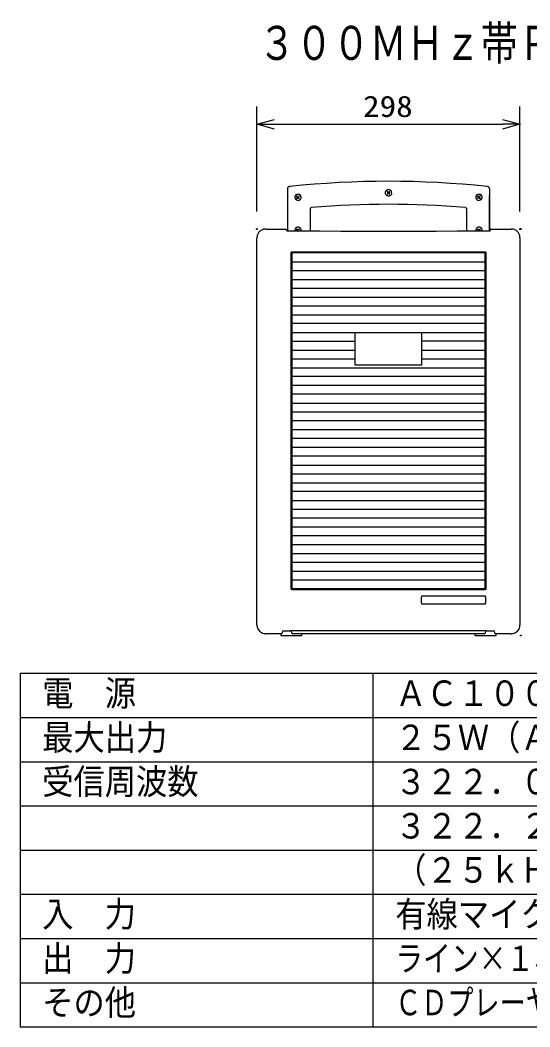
# Model space of a CAD drawing. Units: millimetres, scale not verified. Extents: x -63 to 62, y -57 to 57.
# Drawn here: x -62.7 to -4.9, y -56.5 to 57.4 of the extents above; entities that cross this region are included whole.
import ezdxf
from ezdxf.enums import TextEntityAlignment as Align

# ---------------------------------------------------------------- set-up
doc = ezdxf.new("R2010")
doc.units = ezdxf.units.MM
doc.header["$LTSCALE"] = 0.190277
doc.header["$PDMODE"] = 32
doc.header["$PDSIZE"] = 0.0951
for name, color, linetype in [('0-0_MOJI1', 2, 'Continuous'), ('0-2_GAIKEI', 1, 'Continuous'), ('0-3_WAKU', 7, 'Continuous')]:
    doc.layers.add(name, color=color, linetype=linetype)
doc.styles.add('ＭＳ ゴシック', font='')
doc.styles.get('ＭＳ ゴシック').set_extended_font_data('MS Gothic')

# ---------------------------------------------------------------- blocks, each defined once
blk = doc.blocks.new('_OPEN30')
at = {"layer": '0-3_WAKU'}
blk.add_line((0, 0), (-1, 0), dxfattribs=at)
blk.add_lwpolyline([(-1, 0.26795), (0, 0), (-1, -0.26795)], dxfattribs=at)

msp = doc.modelspace()

# ---------------------------------------------------------------- linework, layer by layer
at = {"layer": '0-2_GAIKEI', "color": 3}
for p, q in [((-35.8681, 35.7633), (-35.8681, 47.6174)), ((-6.0682, 35.7633), (-6.0682, 47.6174)), ((-33.8681, 45.6174), (-8.0682, 45.6174))]:
    msp.add_line(p, q, dxfattribs=at)
at = {"layer": '0-2_GAIKEI', "color": 7}
for p, q in [((-32.4181, 38.2822), (-32.4181, 33.5702)), ((-9.5182, 38.2822), (-9.5182, 33.5702)), ((-9.5182, 33.5702), (-9.5182, 37.573)), ((-29.8181, 33.5497), (-29.8181, 36.0533)), ((-12.1182, 36.0533), (-12.1182, 33.5497)), ((-34.8695, 33.7682), (-32.6029, 33.7682)), ((-32.4909, 33.5819), (-32.5512, 33.763)), ((-9.3851, 33.763), (-9.4454, 33.5819)), ((-9.3334, 33.7682), (-7.0668, 33.7682)), ((-35.8681, -11.0318), (-35.8681, 32.7696)), ((-6.0682, 32.7696), (-6.0682, -11.0318)), ((-33.0659, -12.0318), (-34.8668, -12.0318)), ((-33.1786, -12.0318), (-33.1706, -12.1844)), ((-33.1207, -12.2318), (-30.8156, -12.2318)), ((-32.9685, -11.726), (-33.0659, -12.0265)), ((-31.8704, -12.0265), (-31.9678, -11.726)), ((-10.0659, -12.0318), (-31.8704, -12.0318)), ((-30.7657, -12.1844), (-30.7577, -12.0318)), ((-11.1786, -12.0318), (-11.1706, -12.1844)), ((-11.1207, -12.2318), (-8.8156, -12.2318)), ((-9.9685, -11.726), (-10.0659, -12.0265)), ((-8.8704, -12.0265), (-8.9678, -11.726)), ((-7.0695, -12.0318), (-8.8704, -12.0318)), ((-8.7657, -12.1844), (-8.7577, -12.0318))]:
    msp.add_line(p, q, dxfattribs=at)
at = {"layer": '0-2_GAIKEI'}
for p, q in [((-20.8795, 37.911), (-20.8947, 37.8691)), ((-20.8947, 37.8691), (-20.8795, 37.8272)), ((-20.8795, 37.911), (-20.817, 37.9758)), ((-20.817, 37.7625), (-20.8795, 37.8272)), ((-31.1295, 37.4109), (-31.1447, 37.369)), ((-31.1447, 37.369), (-31.1295, 37.3271)), ((-31.1295, 37.4109), (-31.067, 37.4757)), ((-31.067, 37.2624), (-31.1295, 37.3271)), ((-10.6295, 37.4109), (-10.6448, 37.369)), ((-10.6448, 37.369), (-10.6295, 37.3271)), ((-10.6295, 37.4109), (-10.567, 37.4757)), ((-10.567, 37.2624), (-10.6295, 37.3271)), ((-31.1295, 33.661), (-31.1447, 33.6191)), ((-31.1447, 33.6191), (-31.1295, 33.5772)), ((-31.1295, 33.661), (-31.067, 33.7258)), ((-31.109, 33.556), (-31.1295, 33.5772)), ((-10.6295, 33.661), (-10.6448, 33.6191)), ((-10.6448, 33.6191), (-10.6295, 33.5772)), ((-10.6295, 33.661), (-10.567, 33.7258)), ((-10.6101, 33.5571), (-10.6295, 33.5772)), ((-31.9902, -6.9318), (-31.9902, 31.0682)), ((-10.0472, 31.0875), (-31.8891, 31.0875)), ((-31.8891, -6.9318), (-31.8891, 31.0875)), ((-31.8702, 31.1882), (-10.0661, 31.1882)), ((-10.0472, 31.0875), (-10.0472, -6.9318)), ((-9.9461, 31.0682), (-9.9461, -6.9318)), ((-31.8891, 30.0665), (-10.0472, 30.0665)), ((-31.8891, 29.0665), (-10.0472, 29.0665)), ((-31.8891, 28.0665), (-10.0472, 28.0665)), ((-31.8891, 27.0665), (-10.0472, 27.0665)), ((-31.8891, 26.0665), (-10.0472, 26.0665)), ((-31.8891, 25.0665), (-10.0472, 25.0665)), ((-31.8891, 24.0665), (-10.0472, 24.0665)), ((-10.0472, 23.0665), (-31.8891, 23.0665)), ((-31.8891, 22.0665), (-24.8286, 22.0665)), ((-24.7431, 22.0665), (-17.1931, 22.0665)), ((-17.1931, 18.3665), (-17.1931, 22.0665)), ((-17.1077, 22.0665), (-10.0472, 22.0665)), ((-31.8891, 21.0665), (-24.8286, 21.0665)), ((-10.0472, 21.0665), (-17.1077, 21.0665)), ((-31.8891, 20.0665), (-24.8286, 20.0665)), ((-17.1077, 20.0665), (-10.0472, 20.0665)), ((-31.8891, 19.0665), (-24.8286, 19.0665)), ((-17.1077, 19.0665), (-10.0472, 19.0665)), ((-31.8891, 18.0665), (-10.0472, 18.0665)), ((-10.0472, 17.0647), (-31.8891, 17.0639)), ((-10.0472, 16.0647), (-31.8891, 16.0639)), ((-10.0472, 15.0647), (-31.8891, 15.0639)), ((-31.8891, 14.0665), (-10.0472, 14.0665)), ((-31.8891, 13.0665), (-10.0472, 13.0665)), ((-10.0472, 12.0647), (-31.8891, 12.0644)), ((-31.8891, 11.0665), (-10.0472, 11.0665)), ((-10.0472, 10.0647), (-31.8891, 10.0639)), ((-10.0472, 9.0647), (-31.8891, 9.0638)), ((-10.0472, 8.0647), (-31.8891, 8.0645)), ((-31.8891, 7.0665), (-10.0472, 7.0665)), ((-31.8891, 6.0665), (-10.0472, 6.0665)), ((-31.8891, 5.0665), (-10.0472, 5.0665)), ((-10.0472, 4.0647), (-31.8891, 4.0643)), ((-31.8891, 3.0665), (-10.0472, 3.0665)), ((-31.8891, 2.0665), (-10.0472, 2.0665)), ((-10.0472, 1.0647), (-31.8891, 1.0639)), ((-31.8891, 0.0665), (-10.0472, 0.0665)), ((-10.0472, -0.9353), (-31.8891, -0.9356)), ((-31.8891, -1.9335), (-10.0472, -1.9335)), ((-31.8891, -2.9335), (-10.0472, -2.9335)), ((-31.8891, -3.9335), (-10.0472, -3.9335)), ((-31.8891, -4.9335), (-10.0472, -4.9335)), ((-31.8891, -5.9335), (-10.0472, -5.9335)), ((-10.0472, -6.9318), (-31.8891, -6.9318)), ((-10.0661, -7.0518), (-31.8702, -7.0518)), ((-17.2181, -8.5818), (-17.2181, -7.8318)), ((-9.9682, -7.8318), (-9.9682, -8.5818))]:
    msp.add_line(p, q, dxfattribs=at)
at = {"layer": '0-2_GAIKEI', "color": 7}
for points in [[(-32.15, 38.5801), (-32.1834, 38.5747), (-32.2156, 38.5649), (-32.2469, 38.5529), (-32.2905, 38.5278), (-32.3293, 38.4952), (-32.3624, 38.4567), (-32.3879, 38.4134), (-32.3991, 38.3856), (-32.4087, 38.357), (-32.4129, 38.3371), (-32.4161, 38.317), (-32.4175, 38.2996), (-32.4181, 38.2822)], [(-9.5182, 38.2822), (-9.5189, 38.2996), (-9.5202, 38.317), (-9.53, 38.3664), (-9.5484, 38.4134), (-9.5743, 38.4567), (-9.607, 38.4952), (-9.6457, 38.5279), (-9.6894, 38.5529), (-9.7369, 38.569), (-9.7863, 38.5801)], [(-29.8181, 36.0533), (-29.8176, 36.0636), (-29.8167, 36.0739), (-29.8113, 36.0985), (-29.8016, 36.1218), (-29.7882, 36.1431), (-29.7715, 36.162), (-29.7518, 36.178), (-29.7296, 36.19), (-29.7057, 36.1976), (-29.6809, 36.2026)], [(-12.2554, 36.2026), (-12.2452, 36.2012), (-12.235, 36.1995), (-12.211, 36.192), (-12.1885, 36.1804), (-12.1684, 36.1652), (-12.151, 36.147), (-12.1367, 36.126), (-12.1266, 36.1029), (-12.1211, 36.0785), (-12.1182, 36.0533)], [(-34.8695, 33.7682), (-34.9796, 33.7597), (-35.1273, 33.7344), (-35.2136, 33.7083), (-35.2912, 33.675), (-35.3678, 33.6348), (-35.4423, 33.5879), (-35.5117, 33.5348), (-35.5758, 33.4759), (-35.6347, 33.4118), (-35.6878, 33.3423), (-35.7347, 33.2679), (-35.7749, 33.1913), (-35.8082, 33.1137), (-35.8344, 33.0273), (-35.8596, 32.8797), (-35.8681, 32.7696)], [(-32.5806, 33.763), (-32.5834, 33.7642), (-32.5871, 33.7657), (-32.5913, 33.7669), (-32.5956, 33.7677), (-32.5998, 33.7681), (-32.6029, 33.7682)], [(-32.4909, 33.5819), (-32.4888, 33.5802), (-32.4849, 33.5787), (-32.4753, 33.5762), (-32.4668, 33.5751), (-32.4525, 33.5736), (-32.4374, 33.5718), (-32.3624, 33.5663), (-32.291, 33.5641), (-32.2302, 33.5627), (-32.1604, 33.5617), (-32.145, 33.5615), (-32.1342, 33.5615)], [(-32.1342, 33.5615), (-30.7049, 33.5541), (-28.7397, 33.5457), (-26.3725, 33.5379), (-23.7373, 33.532), (-20.9681, 33.5298), (-18.199, 33.532), (-15.5638, 33.5379), (-13.1966, 33.5457), (-11.2314, 33.5541), (-9.8021, 33.5615), (-9.7913, 33.5615), (-9.7759, 33.5617), (-9.7061, 33.5627), (-9.6453, 33.5641), (-9.5739, 33.5663), (-9.4989, 33.5718), (-9.4838, 33.5736), (-9.4695, 33.5751), (-9.461, 33.5762), (-9.4514, 33.5787), (-9.4475, 33.5802), (-9.4454, 33.5819)], [(-9.3334, 33.7682), (-9.3365, 33.7681), (-9.3407, 33.7677), (-9.345, 33.7669), (-9.3492, 33.7657), (-9.3529, 33.7642), (-9.3557, 33.763)], [(-6.0682, 32.7696), (-6.0766, 32.8797), (-6.1019, 33.0273), (-6.1281, 33.1137), (-6.1614, 33.1913), (-6.2016, 33.2679), (-6.2485, 33.3423), (-6.3016, 33.4118), (-6.3605, 33.4759), (-6.4246, 33.5348), (-6.494, 33.5879), (-6.5685, 33.6348), (-6.6451, 33.675), (-6.7227, 33.7083), (-6.809, 33.7344), (-6.9567, 33.7597), (-7.0668, 33.7682)], [(-35.8681, -11.0318), (-35.8643, -11.1051), (-35.8529, -11.2054), (-35.8339, -11.2944), (-35.8078, -11.3738), (-35.7746, -11.4532), (-35.734, -11.5318), (-35.5706, -11.7394), (-35.3675, -11.8978), (-35.219, -11.9715), (-35.0407, -12.0166), (-34.9393, -12.028), (-34.8668, -12.0318)], [(-7.0695, -12.0318), (-6.997, -12.028), (-6.8956, -12.0166), (-6.7173, -11.9715), (-6.5688, -11.8978), (-6.3657, -11.7394), (-6.2023, -11.5318), (-6.1617, -11.4532), (-6.1285, -11.3738), (-6.1024, -11.2944), (-6.0834, -11.2054), (-6.0719, -11.1051), (-6.0682, -11.0318)], [(-32.0179, -11.7229), (-32.9184, -11.7229), (-32.9184, -11.7229), (-32.9185, -11.7229), (-32.9232, -11.7229), (-32.9271, -11.7229), (-32.9351, -11.7231), (-32.9435, -11.7233), (-32.9526, -11.7236), (-32.9618, -11.7245), (-32.9636, -11.7247), (-32.9654, -11.725), (-32.9665, -11.7251), (-32.9677, -11.7255), (-32.9682, -11.7257), (-32.9685, -11.726)], [(-31.9678, -11.726), (-31.9681, -11.7257), (-31.9686, -11.7255), (-31.9698, -11.7251), (-31.9708, -11.725), (-31.9726, -11.7247), (-31.9745, -11.7245), (-31.9839, -11.7236), (-31.9928, -11.7233), (-32.0005, -11.7231), (-32.0091, -11.7229), (-32.0142, -11.7229), (-32.0178, -11.7229)], [(-9.0179, -11.7229), (-9.9184, -11.7229), (-9.9184, -11.7229), (-9.9185, -11.7229), (-9.9232, -11.7229), (-9.9271, -11.7229), (-9.9351, -11.7231), (-9.9435, -11.7233), (-9.9526, -11.7236), (-9.9618, -11.7245), (-9.9637, -11.7247), (-9.9655, -11.725), (-9.9665, -11.7251), (-9.9677, -11.7255), (-9.9682, -11.7257), (-9.9685, -11.726)], [(-8.9678, -11.726), (-8.9681, -11.7257), (-8.9686, -11.7255), (-8.9698, -11.7251), (-8.9709, -11.725), (-8.9726, -11.7247), (-8.9745, -11.7245), (-8.9839, -11.7236), (-8.9928, -11.7233), (-9.0005, -11.7231), (-9.0092, -11.7229), (-9.0142, -11.7229), (-9.0178, -11.7229)]]:
    msp.add_lwpolyline(points, dxfattribs=at)
at = {"layer": '0-2_GAIKEI'}
for points in [[(-31.4763, 37.619), (-31.4294, 37.6584), (-31.3791, 37.6921), (-31.3232, 37.7153), (-31.2636, 37.7278), (-31.203, 37.7301), (-31.1429, 37.7222), (-31.0847, 37.7039), (-31.0307, 37.6758), (-31.0221, 37.6701), (-31.0135, 37.6643)], [(-20.6102, 37.8298), (-20.6232, 37.7704), (-20.642, 37.7132), (-20.6707, 37.6608), (-20.7085, 37.614), (-20.7538, 37.5733), (-20.805, 37.5407), (-20.8617, 37.5172), (-20.9217, 37.5038), (-20.9814, 37.501), (-21.0407, 37.5083), (-21.0969, 37.5251), (-21.1495, 37.5509), (-21.1983, 37.5859), (-21.2408, 37.6286), (-21.2772, 37.6795), (-21.3037, 37.7357), (-21.3167, 37.7822), (-21.3261, 37.8298)], [(-21.2007, 38.143), (-21.1502, 38.1777), (-21.0968, 38.2063), (-21.0389, 38.224), (-20.9784, 38.2306), (-20.9178, 38.227), (-20.8588, 38.2133), (-20.8027, 38.1894), (-20.7517, 38.1562), (-20.7436, 38.1497), (-20.7356, 38.143)], [(-21.1193, 37.7625), (-21.0568, 37.8272), (-21.0415, 37.8691), (-21.0568, 37.911), (-21.1193, 37.9758)], [(-21.0748, 38.0203), (-21.01, 37.9578), (-20.9681, 37.9425), (-20.9262, 37.9578), (-20.8615, 38.0203)], [(-21.0748, 37.718), (-21.01, 37.7805), (-20.9681, 37.7957), (-20.9262, 37.7805), (-20.8615, 37.718)], [(-10.9228, 37.6643), (-10.8692, 37.6938), (-10.8132, 37.7171), (-10.754, 37.7291), (-10.6931, 37.7298), (-10.6331, 37.7203), (-10.5758, 37.7009), (-10.5222, 37.6717), (-10.4747, 37.6337), (-10.4673, 37.6264), (-10.46, 37.619)], [(-31.3693, 37.2624), (-31.3068, 37.3271), (-31.2915, 37.369), (-31.3068, 37.4109), (-31.3693, 37.4757)], [(-31.3248, 37.5202), (-31.26, 37.4577), (-31.2181, 37.4424), (-31.1762, 37.4577), (-31.1115, 37.5202)], [(-31.3248, 37.2179), (-31.26, 37.2804), (-31.2181, 37.2956), (-31.1762, 37.2804), (-31.1115, 37.2179)], [(-10.8693, 37.2624), (-10.8068, 37.3271), (-10.7916, 37.369), (-10.8068, 37.4109), (-10.8693, 37.4757)], [(-10.8248, 37.5202), (-10.7601, 37.4577), (-10.7182, 37.4424), (-10.6763, 37.4577), (-10.6115, 37.5202)], [(-10.8248, 37.2179), (-10.7601, 37.2804), (-10.7182, 37.2956), (-10.6763, 37.2804), (-10.6115, 37.2179)], [(-31.3262, 33.5571), (-31.3068, 33.5772), (-31.2915, 33.6191), (-31.3068, 33.661), (-31.3693, 33.7258)], [(-31.3248, 33.7703), (-31.26, 33.7078), (-31.2181, 33.6925), (-31.1762, 33.7078), (-31.1115, 33.7703)], [(-10.8273, 33.556), (-10.8068, 33.5772), (-10.7916, 33.6191), (-10.8068, 33.661), (-10.8693, 33.7258)], [(-10.8248, 33.7703), (-10.7601, 33.7078), (-10.7182, 33.6925), (-10.6763, 33.7078), (-10.6115, 33.7703)], [(-31.9902, 31.0682), (-31.9879, 31.0883), (-31.9835, 31.1078), (-31.9755, 31.1261), (-31.9642, 31.1429), (-31.9503, 31.1575), (-31.9343, 31.1697), (-31.9164, 31.1791), (-31.8971, 31.1852), (-31.8838, 31.1871), (-31.8702, 31.1882)], [(-10.0661, 31.1882), (-10.0459, 31.1859), (-10.0262, 31.1814), (-10.0077, 31.1732), (-9.9908, 31.1617), (-9.9762, 31.1476), (-9.964, 31.1313), (-9.9547, 31.1133), (-9.9489, 31.0939), (-9.9471, 31.0812), (-9.9461, 31.0682)], [(-17.1931, 18.3665), (-24.7431, 18.3665), (-24.7431, 22.0665)], [(-31.8702, -7.0518), (-31.8904, -7.0494), (-31.9101, -7.045), (-31.9286, -7.0368), (-31.9455, -7.0252), (-31.9601, -7.0112), (-31.9723, -6.9949), (-31.9816, -6.9768), (-31.9874, -6.9575), (-31.9892, -6.9447), (-31.9902, -6.9318)], [(-9.9682, -7.8318), (-9.9691, -7.8234), (-9.9709, -7.8153), (-9.9743, -7.8076), (-9.979, -7.8007), (-9.9848, -7.7946), (-9.9914, -7.7895), (-9.9989, -7.7856), (-10.0069, -7.7831), (-10.0125, -7.7822), (-10.0182, -7.7818), (-17.1681, -7.7818), (-17.1765, -7.7828), (-17.1847, -7.7846), (-17.1924, -7.788), (-17.1994, -7.7927), (-17.2055, -7.7986), (-17.2106, -7.8053), (-17.2145, -7.8128), (-17.2169, -7.8208), (-17.2177, -7.8263), (-17.2181, -7.8318)], [(-9.9461, -6.9318), (-9.9484, -6.9518), (-9.9528, -6.9713), (-9.9608, -6.9897), (-9.9721, -7.0064), (-9.986, -7.021), (-10.002, -7.0332), (-10.0199, -7.0427), (-10.0392, -7.0487), (-10.0525, -7.0507), (-10.0661, -7.0518)], [(-17.2181, -8.5818), (-17.2172, -8.5902), (-17.2153, -8.5983), (-17.212, -8.606), (-17.2072, -8.613), (-17.2014, -8.6191), (-17.1947, -8.6242), (-17.1872, -8.6281), (-17.1792, -8.6306), (-17.1737, -8.6313), (-17.1681, -8.6318)], [(-17.1681, -8.6318), (-10.0182, -8.6318), (-10.0097, -8.6308), (-10.0015, -8.6289), (-9.9938, -8.6255), (-9.9868, -8.6207), (-9.9807, -8.6149), (-9.9756, -8.6081), (-9.9718, -8.6006), (-9.9693, -8.5925), (-9.9686, -8.5872), (-9.9682, -8.5818)], [(-9.0525, -11.7185), (-9.845, -11.7143), (-10.6376, -11.7102), (-11.4301, -11.7061), (-12.2226, -11.7024), (-13.0151, -11.6989), (-13.8099, -11.6958), (-14.6046, -11.693), (-15.3993, -11.6907), (-16.1941, -11.6887), (-16.9888, -11.6871), (-17.7847, -11.6858), (-18.5806, -11.6849), (-19.3764, -11.6842), (-20.1723, -11.6836), (-20.9681, -11.6832), (-21.764, -11.6836), (-22.5599, -11.6842), (-23.3557, -11.6849), (-24.1516, -11.6858), (-24.9475, -11.6871), (-25.7422, -11.6887), (-26.537, -11.6907), (-27.3317, -11.693), (-28.1264, -11.6958), (-28.9212, -11.6989), (-29.7137, -11.7024), (-30.5062, -11.7061), (-31.2987, -11.7102), (-32.0913, -11.7143), (-32.8838, -11.7185)]]:
    msp.add_lwpolyline(points, dxfattribs=at)
at = {"layer": '0-2_GAIKEI', "color": 7}
for centre, radius, start, end in [((-20.9681, -67.4269), 106.5951, 83.97859, 96.02141), ((-20.9681, -67.4269), 103.9951, 85.1941, 94.8059), ((-33.1207, -12.1818), 0.05, 183, 270), ((-30.8156, -12.1818), 0.05, 270, 357), ((-11.1207, -12.1818), 0.05, 183, 270), ((-8.8156, -12.1818), 0.05, 270, 357)]:
    msp.add_arc(centre, radius, start, end, dxfattribs=at)
at = {"layer": '0-2_GAIKEI'}
for centre, radius, start, end in [((-31.2181, 37.3681), 0.36, 135.82571, 55.34695), ((-20.9681, 37.8682), 0.36, 130.23938, 186.12547), ((-20.9681, 37.8691), 0.185, 125.20058, 144.79942), ((-20.9681, 37.8691), 0.185, 215.20058, 234.79942), ((-20.9681, 37.8691), 0.185, 35.20058, 54.79942), ((-20.9681, 37.8691), 0.185, 305.20058, 324.79942), ((-20.9681, 37.8682), 0.36, 353.87453, 49.76062), ((-10.7182, 37.3681), 0.36, 124.65305, 44.17429), ((-31.2181, 37.369), 0.185, 125.20058, 144.79942), ((-31.2181, 37.369), 0.185, 215.20058, 234.79942), ((-31.2181, 37.369), 0.185, 35.20058, 54.79942), ((-31.2181, 37.369), 0.185, 305.20058, 324.79942), ((-10.7182, 37.369), 0.185, 125.20058, 144.79942), ((-10.7182, 37.369), 0.185, 215.20058, 234.79942), ((-10.7182, 37.369), 0.185, 35.20058, 54.79942), ((-10.7182, 37.369), 0.185, 305.20058, 324.79942), ((-31.2181, 33.6182), 0.36, 349.82807, 189.57342), ((-31.2181, 33.6191), 0.185, 125.20058, 144.79942), ((-31.2181, 33.6191), 0.185, 35.20058, 54.79942), ((-10.7182, 33.6182), 0.36, 350.42658, 190.17193), ((-10.7182, 33.6191), 0.185, 125.20058, 144.79942), ((-10.7182, 33.6191), 0.1145, 208.37785, 213.39314), ((-10.7182, 33.6191), 0.1145, 327.18057, 331.62211), ((-10.7182, 33.6191), 0.185, 35.20058, 54.79942)]:
    msp.add_arc(centre, radius, start, end, dxfattribs=at)
at = {"layer": '0-3_WAKU', "color": 4}
for p, q in [((-62.6956, -16.5086), (-62.6956, -56.5086)), ((62.3043, -16.5086), (-62.6956, -16.5086)), ((-22.6956, -56.5086), (-22.6956, -16.5086)), ((-62.6956, -56.5086), (62.3043, -56.5086))]:
    msp.add_line(p, q, dxfattribs=at)
at = {"layer": '0-3_WAKU', "color": 1}
for p, q in [((-62.6956, -21.5086), (62.3043, -21.5086)), ((-62.6956, -26.5086), (62.3043, -26.5086)), ((-62.6956, -31.5086), (62.3043, -31.5086)), ((-62.6956, -36.5086), (62.3043, -36.5086)), ((-62.6956, -41.5086), (62.3043, -41.5086)), ((-62.6956, -46.5086), (62.3043, -46.5086)), ((-62.6956, -51.5086), (62.3043, -51.5086))]:
    msp.add_line(p, q, dxfattribs=at)
at = {"layer": '0-3_WAKU'}
for p in [(-6.0682, 45.6174), (-35.8681, 33.7633), (-6.0682, 33.7633), (-5.9705, 33.7682), (-5.9705, -12.2318)]:
    msp.add_point(p, dxfattribs=at)

# ---------------------------------------------------------------- block references
at = {"layer": '0-2_GAIKEI', "xscale": 2, "yscale": 2, "rotation": 180}
msp.add_blockref('_OPEN30', (-35.8681, 45.6174), dxfattribs=at)
at = {"layer": '0-2_GAIKEI', "xscale": 2, "yscale": 2}
msp.add_blockref('_OPEN30', (-6.0682, 45.6174), dxfattribs=at)

# ---------------------------------------------------------------- texts
at = {"layer": '0-0_MOJI1', "style": 'ＭＳ ゴシック'}
for s, height, width, p in [('３００ＭＨｚ帯ＰＬＬポータブルワイヤレスアンプ', 3.849, 0.8, (-35.6956, 51.7512)), ('電\u3000源', 2.886, 0.9, (-60.1956, -21.0637)), ('ＡＣ１００Ｖ\u3000５０／６０Ｈｚ', 2.886, 0.9, (-20.1956, -21.0637)), ('最大出力', 2.886, 0.9, (-60.1956, -26.0637)), ('２５Ｗ（ＡＣ１００Ｖ時）', 2.886, 0.9, (-20.1956, -26.0637)), ('受信周波数', 2.886, 0.9, (-60.1956, -31.0637)), ('３２２．０２５ＭＨｚ～３２２．１５０ＭＨｚ、', 2.886, 0.9, (-20.1956, -31.0637)), ('３２２．２５０ＭＨｚ～３２２．４００ＭＨｚ', 2.886, 0.9, (-20.1956, -36.0637)), ('（２５ｋＨｚ間隔１３チャンネル）', 2.886, 0.9, (-20.1956, -41.0637)), ('入\u3000力', 2.886, 0.9, (-60.1956, -46.0637)), ('有線マイク×１、モノラル予備×１、外部入力×１', 2.886, 0.9, (-20.1956, -46.0637)), ('出\u3000力', 2.886, 0.9, (-60.1956, -51.0637)), ('ライン×１、外部スピーカー×１、内蔵スピーカー×１', 2.886, 0.8, (-20.1956, -51.0637)), ('その他', 2.886, 0.9, (-60.1956, -56.0637)), ('ＣＤプレーヤー内蔵、有線・ワイヤレスマイク同時使用可', 2.886, 0.75, (-20.1956, -56.0637))]:
    msp.add_text(s, height=height, dxfattribs=dict(at, width=width)).set_placement(p, align=Align.BOTTOM_LEFT)
at = {"layer": '0-2_GAIKEI', "color": 3, "style": 'ＭＳ ゴシック', "width": 1.15}
msp.add_text('298', height=2.405, dxfattribs=at).set_placement((-23.8553, 45.727), align=Align.BOTTOM_LEFT)

doc.saveas('drawing.dxf')
